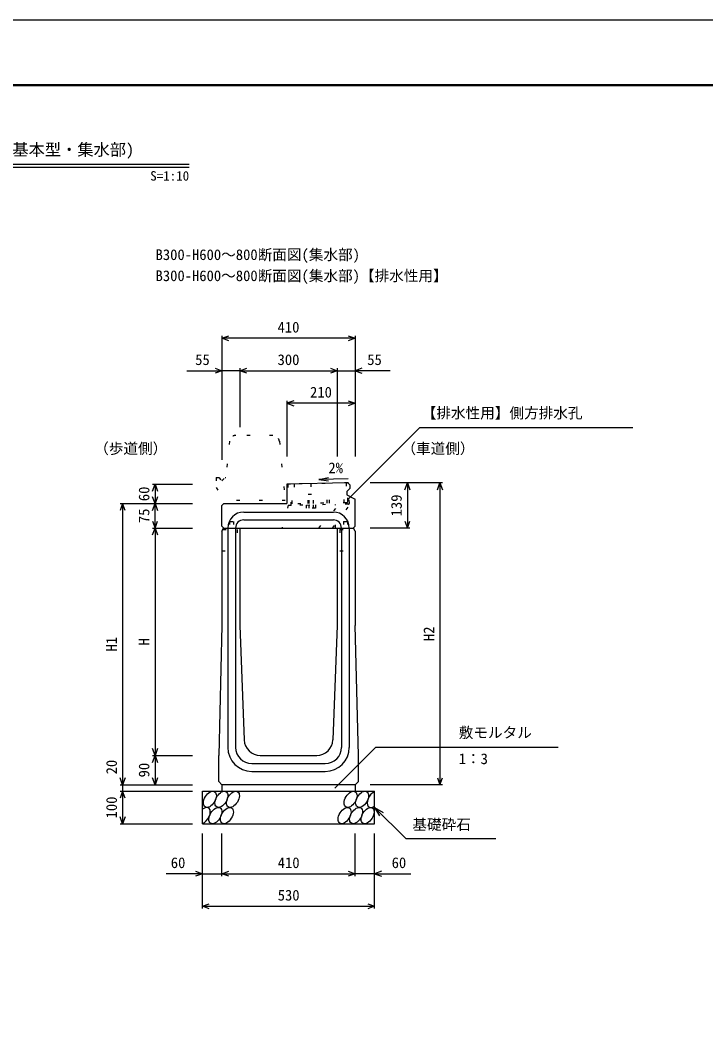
# Model space of a CAD drawing. Units: millimetres, scale not verified. Extents: x -12600 to 12600, y -5940 to 5940.
# Drawn here: x -8276 to -6165, y -3095 to 0 of the extents above; entities that cross this region are included whole.
import ezdxf
from ezdxf.enums import TextEntityAlignment as Align

# ---------------------------------------------------------------- set-up
doc = ezdxf.new("R2010")
doc.units = ezdxf.units.MM
doc.header["$LTSCALE"] = 40
doc.linetypes.add('DOTTED', pattern=[1.75, 0.25, -1.5])
for name, color, linetype, lineweight in [('0-0_DIM', 7, 'Continuous', 25), ('0-1_Defpoints', 5, 'Continuous', 25), ('0-2_HATCH', 6, 'Continuous', 25), ('0-5_OUTLINE', 3, 'Continuous', 25), ('0-6_OUTLINE2', 4, 'Continuous', 25), ('0-7_TXT', 7, 'Continuous', 25), ('0-8_WAKU', 3, 'Continuous', 25)]:
    doc.layers.add(name, color=color, linetype=linetype, lineweight=lineweight)
doc.styles.add('ＭＳ ゴシック', font='')
doc.styles.get('ＭＳ ゴシック').set_extended_font_data('MS Gothic')

msp = doc.modelspace()

# ---------------------------------------------------------------- linework, layer by layer
at = {"layer": '0-0_DIM'}
for p, q in [((-7655, -971.3), (-7655, -1352.94)), ((-7245, -978.8), (-7655, -978.8)), ((-7245, -971.3), (-7245, -1342.94)), ((-7763.38, -1078.8), (-7655, -1078.8)), ((-7600, -1078.8), (-7655, -1078.8)), ((-7600, -1071.3), (-7600, -1252.94)), ((-7600, -1078.8), (-7300, -1078.8)), ((-7300, -1071.3), (-7300, -1342.94)), ((-7300, -1078.8), (-7245, -1078.8)), ((-7136.62, -1078.8), (-7245, -1078.8)), ((-7455, -1171.3), (-7455, -1342.94)), ((-7245, -1178.8), (-7455, -1178.8)), ((-7268.17, -1476.24), (-7046.03, -1254.1)), ((-7046.03, -1254.1), (-6390.13, -1254.1)), ((-7868.5, -1427.94), (-7746, -1427.94)), ((-7861, -1427.94), (-7861, -1487.94)), ((-6976.5, -1423.94), (-7199, -1423.94)), ((-7084, -1423.94), (-7084, -1562.94)), ((-6984, -1423.94), (-6984, -2352.94)), ((-7968.5, -1487.94), (-7746, -1487.94)), ((-7961, -1487.94), (-7961, -2352.94)), ((-7861, -1562.94), (-7861, -1487.94)), ((-7868.5, -1562.94), (-7746, -1562.94)), ((-7861, -1562.94), (-7861, -2262.94)), ((-7076.5, -1562.94), (-7199, -1562.94)), ((-7307.89, -2363.75), (-7181.66, -2237.52)), ((-7181.66, -2237.52), (-6620.19, -2237.52)), ((-7868.5, -2262.94), (-7746, -2262.94)), ((-7861, -2262.94), (-7861, -2352.94)), ((-7968.5, -2352.94), (-7746, -2352.94)), ((-7968.5, -2372.94), (-7746, -2372.94)), ((-7961, -2352.94), (-7961, -2372.94)), ((-7961, -2372.94), (-7961, -2472.94)), ((-6976.5, -2352.94), (-7199, -2352.94)), ((-7185, -2422.94), (-7089.24, -2518.7)), ((-7185, -2422.94), (-7159.02, -2437.94)), ((-7185, -2422.94), (-7170, -2448.92)), ((-7968.5, -2472.94), (-7746, -2472.94)), ((-7715, -2734.31), (-7715, -2502.94)), ((-7655, -2634.31), (-7655, -2502.94)), ((-7245, -2634.31), (-7245, -2502.94)), ((-7185, -2734.31), (-7185, -2502.94)), ((-7089.24, -2518.7), (-6811.69, -2518.7)), ((-7715, -2626.81), (-7826.79, -2626.81)), ((-7715, -2626.81), (-7655, -2626.81)), ((-7655, -2626.81), (-7245, -2626.81)), ((-7185, -2626.81), (-7245, -2626.81)), ((-7185, -2626.81), (-7073.21, -2626.81)), ((-7715, -2726.81), (-7185, -2726.81))]:
    msp.add_line(p, q, dxfattribs=at)
for points in [[(-7633.86, -986.5), (-7655, -978.8), (-7633.86, -971.11)], [(-7266.14, -971.11), (-7245, -978.8), (-7266.14, -986.5)], [(-7676.14, -1071.11), (-7655, -1078.8), (-7676.14, -1086.5)], [(-7578.86, -1086.5), (-7600, -1078.8), (-7578.86, -1071.11)], [(-7321.14, -1071.11), (-7300, -1078.8), (-7321.14, -1086.5)], [(-7223.86, -1071.11), (-7245, -1078.8), (-7223.86, -1086.5)], [(-7433.86, -1171.11), (-7455, -1178.8), (-7433.86, -1186.5)], [(-7266.14, -1171.11), (-7245, -1178.8), (-7266.14, -1186.5)], [(-7868.7, -1449.09), (-7861, -1427.94), (-7853.3, -1449.09)], [(-7091.7, -1445.09), (-7084, -1423.94), (-7076.3, -1445.09)], [(-6991.7, -1445.09), (-6984, -1423.94), (-6976.3, -1445.09)], [(-7853.3, -1466.8), (-7861, -1487.94), (-7868.7, -1466.8)], [(-7953.3, -1509.09), (-7961, -1487.94), (-7968.7, -1509.09)], [(-7868.7, -1509.09), (-7861, -1487.94), (-7853.3, -1509.09)], [(-7868.7, -1541.8), (-7861, -1562.94), (-7853.3, -1541.8)], [(-7091.7, -1541.8), (-7084, -1562.94), (-7076.3, -1541.8)], [(-7868.7, -1584.09), (-7861, -1562.94), (-7853.3, -1584.09)], [(-7853.3, -2241.8), (-7861, -2262.94), (-7868.7, -2241.8)], [(-7868.7, -2284.09), (-7861, -2262.94), (-7853.3, -2284.09)], [(-7953.3, -2331.8), (-7961, -2352.94), (-7968.7, -2331.8)], [(-7853.3, -2331.8), (-7861, -2352.94), (-7868.7, -2331.8)], [(-6991.7, -2331.8), (-6984, -2352.94), (-6976.3, -2331.8)], [(-7953.3, -2394.09), (-7961, -2372.94), (-7968.7, -2394.09)], [(-7953.3, -2451.8), (-7961, -2472.94), (-7968.7, -2451.8)], [(-7736.14, -2619.11), (-7715, -2626.81), (-7736.14, -2634.5)], [(-7633.86, -2634.5), (-7655, -2626.81), (-7633.86, -2619.11)], [(-7266.14, -2619.11), (-7245, -2626.81), (-7266.14, -2634.5)], [(-7163.86, -2619.11), (-7185, -2626.81), (-7163.86, -2634.5)], [(-7693.86, -2734.5), (-7715, -2726.81), (-7693.86, -2719.11)], [(-7206.14, -2719.11), (-7185, -2726.81), (-7206.14, -2734.5)]]:
    msp.add_lwpolyline(points, dxfattribs=at)
at = {"layer": '0-1_Defpoints'}
msp.add_lwpolyline([(-12600, -5940), (-4200, -5940), (-4200, 0), (-12600, 0)], close=True, dxfattribs=at)
at = {"layer": '0-2_HATCH', "linetype": 'DOTTED'}
for p, q in [((-7267.54, -1424.08), (-7444, -1427.72)), ((-7441.65, -1493.19), (-7443, -1427.7)), ((-7438.75, -1488.62), (-7440, -1427.64)), ((-7433, -1427.49), (-7431.75, -1488.48)), ((-7386.76, -1487.55), (-7388.01, -1426.57)), ((-7381.02, -1426.42), (-7379.76, -1487.41)), ((-7330.77, -1486.4), (-7332.03, -1425.41)), ((-7323.77, -1486.25), (-7325.03, -1425.27)), ((-7278.78, -1485.33), (-7280.04, -1424.34)), ((-7273.04, -1424.2), (-7271.78, -1485.18)), ((-7268.54, -1424.1), (-7264.04, -1424.01)), ((-7267.37, -1480.59), (-7268.54, -1424.1)), ((-7262.75, -1486.5), (-7264.04, -1424.01)), ((-7271.78, -1485.18), (-7441.74, -1488.69)), ((-7373.13, -1487.27), (-7373.73, -1458.28)), ((-7265.69, -1489.56), (-7441.65, -1493.19)), ((-7387.96, -1492.08), (-7387.76, -1502.08)), ((-7374.11, -1491.79), (-7373.9, -1501.79))]:
    msp.add_line(p, q, dxfattribs=at)
for points in [[(-7444, -1427.72), (-7452, -1427.89), (-7450.66, -1492.87), (-7441.66, -1492.69)], [(-7389.13, -1487.6), (-7389.72, -1458.61), (-7373.73, -1458.28)]]:
    msp.add_lwpolyline(points, dxfattribs=at)
msp.add_lwpolyline([(-7394.89, -1492.22), (-7367.18, -1491.65), (-7366.97, -1501.65), (-7394.68, -1502.22)], close=True, dxfattribs=at)
for centre, radius in [((-7271.87, -1480.68), 4.5), ((-7265.75, -1486.56), 3)]:
    msp.add_arc(centre, radius, 271.18119, 1.18119, dxfattribs=at)
at = {"layer": '0-2_HATCH'}
for centre in [(-7692.11, -2397.94), (-7656.63, -2397.94), (-7621.16, -2397.94), (-7258.95, -2397.94), (-7223.48, -2397.94), (-7675.23, -2447.94), (-7639.75, -2447.94), (-7277.55, -2447.94), (-7242.07, -2447.94), (-7206.59, -2447.94)]:
    msp.add_ellipse(centre, major_axis=(14.54, 23.54), ratio=0.5792, dxfattribs=at)
for centre, start_param, end_param in [((-7188, -2397.94), 0.6666252, 4.1103269), ((-7710.7, -2447.94), 3.7419964, 7.318141)]:
    msp.add_ellipse(centre, major_axis=(14.54, 23.54), ratio=0.5792, start_param=start_param, end_param=end_param, dxfattribs=at)
at = {"layer": '0-5_OUTLINE', "linetype": 'DOTTED'}
for p, q in [((-7631.81, -1295.99), (-7643, -1407.94)), ((-7498.1, -1277.94), (-7611.9, -1277.94)), ((-7478.2, -1295.95), (-7460, -1477.94)), ((-7673, -1407.94), (-7673, -1437.94)), ((-7673, -1407.94), (-7665, -1407.94)), ((-7673, -1437.94), (-7650, -1477.94)), ((-7460, -1477.94), (-7650, -1477.94))]:
    msp.add_line(p, q, dxfattribs=at)
at = {"layer": '0-5_OUTLINE'}
for p, q in [((-7267, -1424.07), (-7455, -1427.94)), ((-7455, -1427.94), (-7455, -1487.94)), ((-7270, -1450.94), (-7261, -1440.94)), ((-7270, -1450.94), (-7270, -1460.94)), ((-7267, -1424.07), (-7261, -1429.94)), ((-7261, -1429.94), (-7261, -1440.94)), ((-7270, -1460.94), (-7245, -1473.94)), ((-7245, -1556.94), (-7245, -1473.94)), ((-7655, -1493.94), (-7649, -1487.94)), ((-7655, -1556.94), (-7655, -1493.94)), ((-7649, -1487.94), (-7455, -1487.94)), ((-7655, -1556.94), (-7649, -1562.94)), ((-7655, -1572.94), (-7650, -1562.94)), ((-7655, -1572.94), (-7655, -1862.94)), ((-7650, -1562.94), (-7250, -1562.94)), ((-7600, -1562.94), (-7600, -1862.94)), ((-7300, -1562.94), (-7300, -1862.94)), ((-7251, -1562.94), (-7245, -1556.94)), ((-7245, -1572.94), (-7250, -1562.94)), ((-7245, -1572.94), (-7245, -1862.94)), ((-7655, -1862.94), (-7665, -2262.94)), ((-7600, -1862.94), (-7586.8, -2214.82)), ((-7300, -1862.94), (-7313.2, -2214.82)), ((-7235, -2262.94), (-7245, -1862.94)), ((-7665, -2342.94), (-7665, -2262.94)), ((-7536.84, -2262.94), (-7363.16, -2262.94)), ((-7235, -2342.94), (-7235, -2262.94)), ((-7655, -2352.94), (-7665, -2342.94)), ((-7245, -2352.94), (-7235, -2342.94)), ((-7715, -2372.94), (-7185, -2372.94)), ((-7715, -2472.94), (-7715, -2372.94)), ((-7245, -2352.94), (-7655, -2352.94)), ((-7655, -2352.94), (-7655, -2372.94)), ((-7245, -2352.94), (-7245, -2372.94)), ((-7185, -2472.94), (-7185, -2372.94)), ((-7715, -2472.94), (-7185, -2472.94))]:
    msp.add_line(p, q, dxfattribs=at)
at = {"layer": '0-5_OUTLINE', "linetype": 'DOTTED'}
msp.add_lwpolyline([(-7665, -1407.94), (-7655, -1417.94), (-7645, -1407.94), (-7643, -1407.94)], dxfattribs=at)
for centre, start, end in [((-7611.9, -1297.94), 90, 174.40835), ((-7498.1, -1297.94), 4.08463, 90)]:
    msp.add_arc(centre, 20, start, end, dxfattribs=at)
at = {"layer": '0-5_OUTLINE'}
for centre, start, end in [((-7536.84, -2212.94), 182.14759, 270), ((-7363.16, -2212.94), 270, 357.85241)]:
    msp.add_arc(centre, 50, start, end, dxfattribs=at)
at = {"layer": '0-6_OUTLINE2', "linetype": 'DOTTED'}
for p, q in [((-7356.89, -1562.94), (-7268.53, -1461.71)), ((-7314.35, -1562.94), (-7246.63, -1473.09)), ((-7450.67, -1492.37), (-7470, -1562.94)), ((-7305, -1562.94), (-7305, -1490.37)), ((-7631.5, -1542.44), (-7619.5, -1542.44)), ((-7631.5, -1542.44), (-7631.5, -1567.44)), ((-7619.5, -1542.44), (-7619.5, -1567.44)), ((-7280.5, -1542.44), (-7268.5, -1542.44)), ((-7280.5, -1542.44), (-7280.5, -1567.44)), ((-7268.5, -1542.44), (-7268.5, -1567.44)), ((-7652.25, -1567.44), (-7608, -1567.44)), ((-7608, -1567.44), (-7608, -1632.94)), ((-7292, -1567.44), (-7247.75, -1567.44)), ((-7655, -1632.94), (-7608, -1632.94))]:
    msp.add_line(p, q, dxfattribs=at)
at = {"layer": '0-6_OUTLINE2'}
for p, q in [((-7588, -1513.94), (-7312, -1513.94)), ((-7588, -1537.94), (-7312, -1537.94)), ((-7637, -1562.94), (-7637, -2237.94)), ((-7613, -1562.94), (-7613, -2237.94)), ((-7287, -1562.94), (-7287, -2237.94)), ((-7263, -1562.94), (-7263, -2237.94)), ((-7563, -2287.94), (-7337, -2287.94)), ((-7563, -2311.94), (-7337, -2311.94))]:
    msp.add_line(p, q, dxfattribs=at)
at = {"layer": '0-6_OUTLINE2', "linetype": 'DOTTED'}
msp.add_lwpolyline([(-7292, -1567.44), (-7292, -1632.94), (-7245, -1632.94)], dxfattribs=at)
at = {"layer": '0-6_OUTLINE2'}
for centre, radius, start, end in [((-7588, -1562.94), 49, 90, 180), ((-7312, -1562.94), 49, 0, 90), ((-7588, -1562.94), 25, 90, 180), ((-7312, -1562.94), 25, 0, 90), ((-7563, -2237.94), 74, 180, 270), ((-7563, -2237.94), 50, 180, 270), ((-7337, -2237.94), 50, 270, 0), ((-7337, -2237.94), 74, 270, 0)]:
    msp.add_arc(centre, radius, start, end, dxfattribs=at)
at = {"layer": '0-7_TXT'}
for p, q in [((-9044.18, -442.8), (-7755.82, -442.8)), ((-9044.18, -452.4), (-7755.82, -452.4)), ((-7356.83, -1413.5), (-7327.19, -1418.15))]:
    msp.add_line(p, q, dxfattribs=at)
msp.add_lwpolyline([(-7266.41, -1411.78), (-7356.83, -1413.5), (-7327.39, -1407.73)], dxfattribs=at)
at = {"layer": '0-8_WAKU', "lineweight": 50}
msp.add_lwpolyline([(-12400, -5740), (-4400, -5740), (-4400, -200), (-12400, -200)], close=True, dxfattribs=at)

# ---------------------------------------------------------------- texts
at = {"layer": '0-0_DIM', "style": 'ＭＳ ゴシック'}
for s, p in [('410', (-7483.75, -971.3)), ('55', (-7737.34, -1071.3)), ('300', (-7483.75, -1071.3)), ('55', (-7207.66, -1071.3)), ('210', (-7383.75, -1171.3)), ('【排水性用】側方排水孔', (-7039.84, -1235.36)), ('（歩道側）', (-8048.39, -1344.65)), ('（車道側）', (-7102.57, -1344.65)), ('敷モルタル', (-6926.06, -2218.78)), ('1：3', (-6926.06, -2299.47)), ('基礎砕石', (-7068.68, -2501.53)), ('60', (-7812.5, -2619.31)), ('410', (-7483.22, -2619.31)), ('60', (-7132.5, -2619.31)), ('530', (-7483.22, -2719.31))]:
    msp.add_text(s, height=32.99, dxfattribs=at).set_placement(p, align=Align.BOTTOM_LEFT)
for s, p in [('60', (-7868.5, -1480.44)), ('139', (-7091.5, -1527.19)), ('75', (-7868.5, -1547.94)), ('H2', (-6991.5, -1910.94)), ('H1', (-7968.5, -1942.94)), ('H', (-7868.5, -1924.19)), ('20', (-7968.5, -2321.13)), ('90', (-7868.5, -2330.44)), ('100', (-7968.5, -2456.69))]:
    msp.add_text(s, height=32.99, rotation=90, dxfattribs=at).set_placement(p, align=Align.BOTTOM_LEFT)
at = {"layer": '0-7_TXT', "style": 'ＭＳ ゴシック'}
for s, height, p in [('群馬県型管渠型側溝(B300基本型・集水部)', 36.66, (-8875, -427.8)), ('S', 29.33, (-7875.82, -502.8)), ('=', 29.33, (-7855.82, -502.8)), ('1', 29.33, (-7835.82, -502.8)), (':', 29.33, (-7815.82, -502.8)), ('1', 29.33, (-7795.82, -502.8)), ('0', 29.33, (-7775.82, -502.8)), ('B300-H600～800断面図(集水部)', 32.99, (-7859.34, -748.2)), ('B300-H600～800断面図(集水部)【排水性用】', 32.99, (-7859.34, -813.07)), ('2%', 32.99, (-7327.26, -1404.17))]:
    msp.add_text(s, height=height, dxfattribs=at).set_placement(p, align=Align.BOTTOM_LEFT)

doc.saveas('drawing.dxf')
